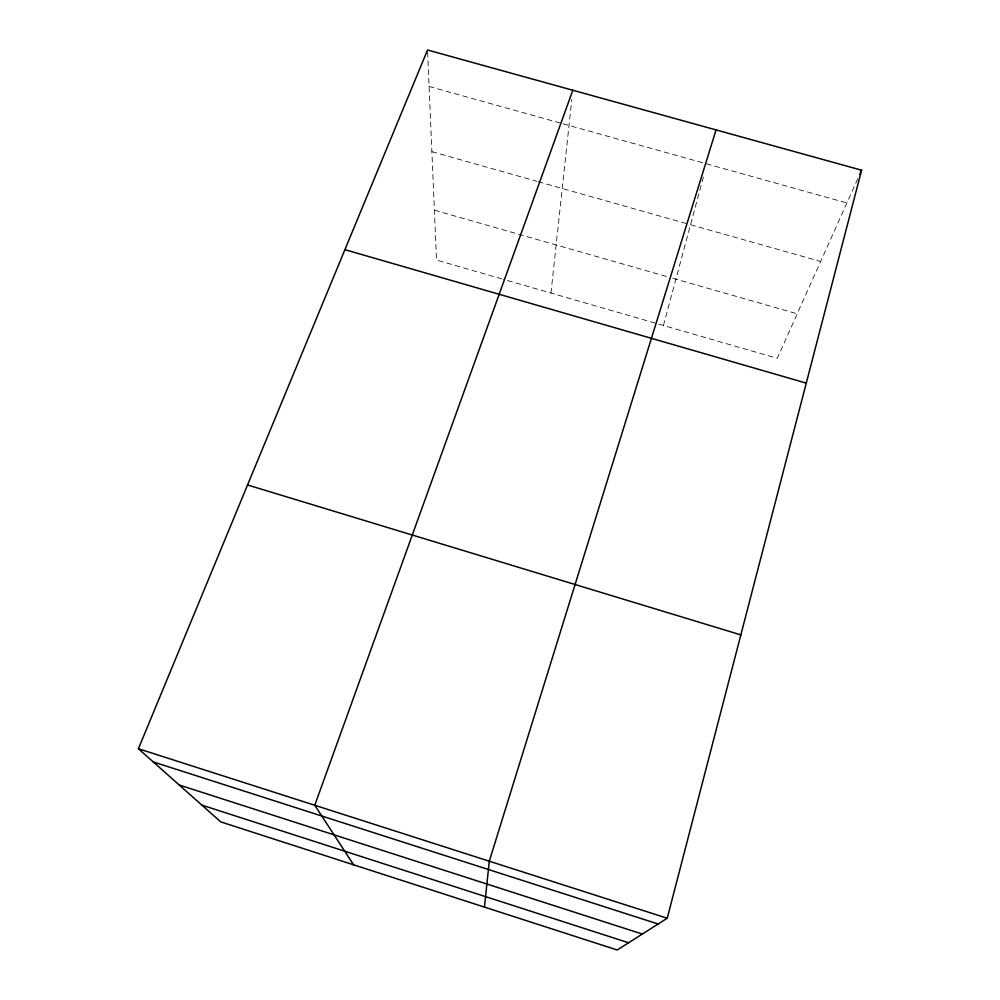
<?xml version="1.0" encoding="UTF-8"?>
<svg xmlns="http://www.w3.org/2000/svg" width="1000" height="1000" viewBox="0 0 1000 1000"><rect width="100%" height="100%" fill="white"/><g stroke="black" fill="none" stroke-linecap="round" stroke-linejoin="round"><path stroke-width="0.75" stroke-dasharray="5 3.75" d="M550.962 293.062L571.825 99.425M663.413 325.487L704.112 174.312M857.75 178.762L777.262 358.312L503.413 279.35M429.087 86.438L561.5 123.375M563 123.787L846.9 202.975M431.887 151.662L536.763 181.287M538.263 181.713L687.562 223.888M690.537 224.725L820.662 261.488M434.4 210.175L666.912 276.6M672.9 278.3L797.212 313.812M501.925 278.925L436.538 260.062L427.525 50"/><path stroke-width="1.5" d="M484.462 907.1L489.288 861.2L716.062 129.913M667.225 918.238L861.587 170.212L427.525 50L138.412 748.737L220.75 821.888L617.225 950L667.225 918.238L138.412 748.737M572.812 90.237L314.762 805.263L353.612 864.812M859.663 174.488L861.587 170.212M344.913 249.662L806.263 383.113M247.55 484.963L740.85 634.888M153.275 761.925L658.15 924M179.25 785.013L642.337 934.05M201.9 805.138L628.612 942.763"/></g></svg>
